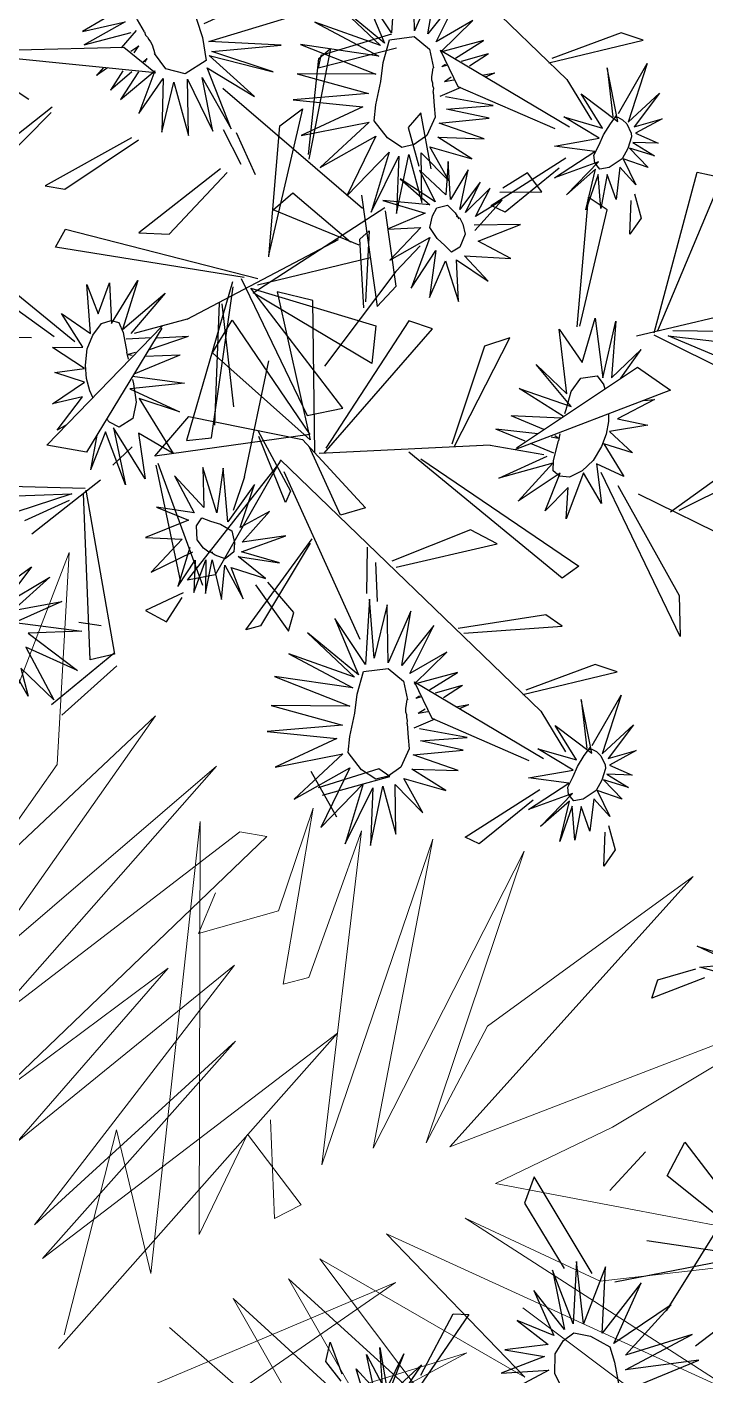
# Model space of a CAD drawing. Header units: millimetres. Extents: x -2729 to 15248, y -12439 to 5292.
# Drawn here: x 3927.7 to 3971.8, y -10907 to -10819.3 of the extents above; entities that cross this region are included whole.
import ezdxf

# ---------------------------------------------------------------- set-up
doc = ezdxf.new("R2010")
doc.units = ezdxf.units.MM

# ---------------------------------------------------------------- blocks, each defined once
blk = doc.blocks.new('geghhhhhhhhh')
at = {"color": 70, "linetype": 'Continuous', "lineweight": 0}
for p, q in [((341.783, 29.835), (334.697, 24.303)), ((334.697, 24.303), (343.18, 28.582)), ((343.18, 28.582), (337.092, 22.632)), ((343.38, 25.033), (338.09, 28.269)), ((338.09, 28.269), (341.683, 23.885)), ((337.092, 22.632), (345.276, 27.852)), ((341.683, 23.885), (336.992, 26.912)), ((336.992, 26.912), (340.186, 23.05)), ((340.186, 23.05), (335.296, 26.181)), ((335.296, 26.181), (339.388, 22.319)), ((339.986, 15.743), (346.473, 26.181)), ((333.3, 22.737), (327.412, 25.764)), ((345.875, 19.605), (346.374, 25.764)), ((339.388, 22.319), (332.901, 24.72)), ((332.901, 24.72), (337.591, 21.275)), ((337.591, 21.275), (326.613, 24.198)), ((326.613, 24.198), (335.396, 20.44)), ((347.372, 23.676), (339.986, 15.743)), ((342.881, 16.474), (347.372, 23.676)), ((344.976, 10.315), (344.178, 23.572)), ((344.178, 23.572), (345.875, 19.605)), ((347.771, 22.737), (342.881, 16.474)), ((343.28, 14.282), (347.771, 22.737)), ((342.082, 19.083), (342.98, 22.215)), ((342.98, 22.215), (344.976, 10.315)), ((331.204, 21.589), (324.018, 19.501)), ((335.396, 20.44), (331.204, 21.589)), ((340.885, 21.38), (340.186, 20.858)), ((341.483, 18.561), (340.885, 21.38)), ((340.186, 20.858), (342.082, 19.083)), ((348.669, 20.44), (343.28, 14.282)), ((345.176, 14.699), (348.669, 20.44)), ((324.018, 19.501), (334.697, 19.292)), ((334.697, 19.292), (331.603, 17.1)), ((338.19, 9.689), (339.787, 19.605)), ((339.787, 19.605), (340.286, 9.793)), ((342.98, 10.419), (349.467, 19.188)), ((349.467, 19.188), (345.176, 14.699)), ((335.495, 9.584), (338.39, 18.875)), ((338.39, 18.875), (338.19, 9.689)), ((326.513, 12.716), (336.194, 18.457)), ((336.194, 18.457), (330.505, 9.48)), ((336.893, 18.457), (335.495, 9.584)), ((335.695, 14.804), (336.893, 18.457)), ((331.603, 17.1), (326.513, 12.716)), ((350.066, 17.204), (343.779, 10.419)), ((344.777, 8.645), (350.066, 17.204)), ((350.765, 15.847), (344.777, 8.645)), ((346.773, 7.497), (350.765, 15.847)), ((330.505, 9.48), (335.695, 14.804)), ((341.084, 14.282), (341.783, 14.595)), ((341.783, 14.595), (341.783, 9.376)), ((340.286, 9.793), (341.084, 14.282)), ((351.663, 14.177), (349.368, 9.376)), ((351.663, 13.968), (346.773, 7.497)), ((342.282, 12.507), (344.477, 13.551)), ((344.477, 13.551), (344.178, 12.298)), ((350.066, 3.217), (352.162, 13.655)), ((341.783, 9.376), (342.282, 12.507)), ((343.779, 10.419), (342.98, 10.419)), ((349.368, 9.376), (350.066, 3.217))]:
    blk.add_line(p, q, dxfattribs=at)
blk = doc.blocks.new('styrtys')
at = {"color": 86, "linetype": 'Continuous'}
for p, q in [((-12.758, -10.355), (-19.706, -4.768)), ((7.793, -5.923), (9.053, -4.884)), ((10.312, -5.114), (8.279, -5.954)), ((9.053, -4.884), (10.312, -5.114)), ((-23.083, -5.849), (-22.775, -15.758)), ((-22.444, -16.632), (-22.072, -5.279)), ((-12.401, -5.47), (-12.605, -13.181)), ((-19.525, -6.814), (-12.415, -10.806)), ((-5.335, -6.849), (-12.88, -15.984)), ((-7.728, -8.021), (-5.335, -6.849)), ((-12.56, -14.657), (-7.728, -8.021)), ((2.389, -14.57), (-1.523, -9.606)), ((-1.523, -9.606), (-1.361, -11.122)), ((-22.775, -15.758), (-24.622, -10.075)), ((2.876, -13.058), (4.598, -10.482)), ((-1.361, -11.122), (2.043, -14.501)), ((12.381, -14.081), (7.537, -10.978)), ((8.336, -11.079), (12.401, -13.07)), ((4.592, -21.303), (5.607, -11.591)), ((-25.373, -13.148), (-21.883, -17.626)), ((-24.497, -12.685), (-23.193, -15.613)), ((2.876, -13.058), (-4.87, -35.285)), ((6.119, -12.384), (6.268, -19.263)), ((12.401, -13.07), (12.381, -14.081)), ((-20.072, -16.714), (-19.609, -14.136)), ((-19.609, -14.136), (-11.892, -21.671)), ((-8.752, -27.018), (-6.726, -14.758)), ((-6.726, -14.758), (-5.565, -15.419)), ((-2.734, -14.107), (-2.953, -15.38)), ((0.372, -19.734), (-2.734, -14.107)), ((-5.565, -15.419), (-8.826, -27.91)), ((-2.953, -15.38), (0.243, -20.194)), ((-33.585, -16.896), (-22.76, -16.521)), ((-33.23, -18.493), (-33.585, -16.896)), ((-22.551, -16.668), (-33.23, -18.493)), ((-12.017, -21.654), (-20.072, -16.714)), ((6.268, -19.263), (4.592, -21.303)), ((-30.238, -21.601), (-28.979, -20.561)), ((-27.719, -20.791), (-29.753, -21.631)), ((-28.979, -20.561), (-27.719, -20.791)), ((-5.821, -20.187), (-5.921, -22.159)), ((-1.684, -25.514), (-5.821, -20.187)), ((-28.774, -24.246), (-20.822, -21.391)), ((-20.933, -21.236), (-28.557, -22.796)), ((-28.557, -22.796), (-28.774, -24.246)), ((-5.921, -22.159), (-1.925, -25.943)), ((12.686, -25.009), (14.676, -22.24)), ((-11.446, -23.297), (-6.297, -33.172)), ((-39.554, -25.284), (-39.393, -26.8)), ((-35.643, -30.247), (-39.554, -25.284)), ((-10.384, -25.384), (-18.342, -25.047)), ((-18.342, -25.047), (-17.155, -26.319)), ((-35.156, -28.736), (-33.433, -26.16)), ((-17.155, -26.319), (-10.467, -25.582)), ((3.569, -25.68), (-4.275, -34.734)), ((-1.403, -26.871), (0.869, -25.712)), ((-39.393, -26.8), (-35.989, -30.179)), ((-25.651, -29.759), (-30.494, -26.655)), ((-29.695, -26.757), (-25.63, -28.747)), ((-27.824, -27.147), (-28.553, -28.513)), ((-26.667, -29.608), (-27.824, -27.147)), ((-2.068, -27.782), (0.671, -26.56)), ((-33.439, -36.98), (-32.424, -27.269)), ((-31.912, -28.061), (-31.763, -34.94)), ((-35.156, -28.736), (-42.901, -50.963)), ((-28.553, -28.513), (-26.98, -29.537)), ((-25.63, -28.747), (-25.651, -29.759)), ((-6.676, -34.525), (-4.351, -28.941)), ((-4.351, -28.941), (-3.252, -30.221)), ((-6.462, -32.885), (-16.76, -29.863)), ((-16.76, -29.863), (-16.59, -31.487)), ((-3.252, -30.221), (-6.457, -33.948)), ((3.784, -30.334), (2.692, -32.7)), ((3.181, -33.345), (5.035, -30.144)), ((5.035, -30.144), (3.784, -30.334)), ((-16.59, -31.487), (-6.789, -32.924)), ((6.124, -32.7), (-1.073, -31.266)), ((-0.755, -31.255), (5.472, -31.945)), ((5.472, -31.945), (6.124, -32.7)), ((-18.3, -33.173), (-22.452, -35.869)), ((-16.563, -33.747), (-18.3, -33.173)), ((-15.394, -33.298), (-13.059, -32.511)), ((-14.204, -41.716), (-15.394, -33.298)), ((-9.628, -32.997), (-14.204, -41.716)), ((-13.059, -32.511), (-14.004, -41.447)), ((-8.227, -34.924), (-9.628, -32.997)), ((-22.727, -37.705), (-16.563, -33.747)), ((-19.15, -33.61), (-11.608, -35.235)), ((-6.231, -33.453), (-15.162, -37.707)), ((-14.706, -40.046), (-6.875, -34.076)), ((-6.875, -34.076), (-9.353, -42.21)), ((-6.003, -37.418), (-3.301, -33.847)), ((-2.5, -33.817), (-5.673, -37.2)), ((-3.301, -33.847), (-2.5, -33.817)), ((-31.763, -34.94), (-33.439, -36.98)), ((-26.169, -34.318), (-29.202, -36.436)), ((-20.82, -36.291), (-16.516, -34.565)), ((-16.125, -34.507), (-20.082, -36.602)), ((-14.524, -42.553), (-8.227, -34.924)), ((-11.802, -41.936), (-7.17, -34.236)), ((-7.17, -34.236), (-1.66, -42.813)), ((-4.94, -41.881), (-6.676, -34.525)), ((-27.988, -36.792), (-25.998, -35.109)), ((-19.255, -35.46), (-14.574, -41.394)), ((-4.839, -35.256), (3.69, -36.013)), ((4.77, -37.485), (-4.73, -35.247)), ((-29.202, -36.436), (-27.988, -36.792)), ((-14.004, -41.447), (-22.622, -36.001)), ((-20.082, -36.602), (-20.82, -36.291)), ((-19.706, -36.478), (-19.454, -42.521)), ((4.666, -36.457), (-1.335, -42.404)), ((3.69, -36.013), (4.77, -37.485)), ((-25.254, -48.823), (-21.97, -37.302)), ((-20.99, -41.825), (-19.661, -37.093)), ((-15.162, -37.707), (-14.706, -40.046)), ((-2.882, -36.953), (-10.404, -38.667)), ((5.622, -37.404), (7.711, -39.145)), ((7.795, -37.599), (5.936, -37.336)), ((7.711, -39.145), (7.795, -37.599)), ((-10.638, -44.638), (-19.478, -37.864)), ((-1.169, -42.498), (5.082, -37.862)), ((16.168, -41.24), (11.762, -39.337)), ((-33.053, -40.327), (-29.863, -43.914)), ((-29.054, -43.728), (-32.381, -39.647)), ((-4.305, -39.958), (-13.795, -42.798)), ((-6.741, -39.487), (-12.491, -42.981)), ((-12.483, -43.196), (-5.128, -40.139)), ((-3.465, -41.359), (-4.305, -39.958)), ((2.227, -45.954), (11.136, -39.788)), ((11.107, -39.847), (15.846, -42.14)), ((11.136, -39.788), (12.132, -41.085)), ((12.132, -41.085), (2.48, -46)), ((-30.536, -43.54), (-23.407, -41.799)), ((-23.69, -41.943), (-29.626, -43.949)), ((-26.199, -43.548), (-16.643, -41.562)), ((-16.547, -41.508), (-24.598, -44.425)), ((-19.454, -42.521), (-20.99, -41.825)), ((-12.64, -54.264), (-14.963, -41.564)), ((-14.074, -42.971), (-3.465, -41.359)), ((-9.353, -42.21), (-11.802, -41.936)), ((-1.66, -42.813), (-4.94, -41.881)), ((10.214, -42.779), (9.798, -41.373)), ((-14.652, -42.405), (-11.309, -54.372)), ((-29.626, -43.949), (-30.536, -43.54)), ((-29.863, -43.914), (-29.054, -43.728)), ((-24.598, -44.425), (-26.199, -43.548)), ((-21.033, -44.536), (-22.999, -46.801)), ((0.004, -45.056), (-1.609, -44.404)), ((6.272, -47.952), (1.218, -45.368)), ((-21.251, -45.643), (-22.821, -47.653)), ((-15.165, -48.004), (-20.385, -46.264)), ((2.146, -46.032), (6.606, -56.479)), ((-40.475, -47.281), (-42.222, -55.602)), ((-37.886, -46.672), (-33.147, -48.965)), ((-20.423, -46.754), (-14.422, -49.834)), ((2.816, -46.685), (6.891, -51.055)), ((7.281, -55.536), (2.816, -46.685)), ((5.674, -48.742), (3.255, -46.64)), ((-44.686, -55.546), (-40.755, -47.466)), ((-40.755, -47.466), (-34.506, -55.521)), ((-37.856, -54.883), (-40.236, -47.71)), ((-14.422, -49.834), (-15.165, -48.004)), ((-9.227, -62.128), (-6.249, -50.661)), ((-42.87, -50.933), (-34.342, -51.691)), ((-14.99, -55.403), (-19.922, -52.39)), ((-5.978, -51.999), (-7.553, -60.055)), ((-24.989, -55.78), (-24.332, -53.223)), ((-24.332, -53.223), (-21.148, -62.454)), ((-19.844, -52.862), (-14.652, -56.649)), ((-2.24, -60.392), (-5.314, -53.317)), ((-11.309, -54.372), (-12.64, -54.264)), ((-42.222, -55.602), (-44.686, -55.546)), ((-21.947, -61.952), (-24.989, -55.78)), ((-14.652, -56.649), (-14.99, -55.403)), ((-39.692, -58.491), (-42.972, -57.558)), ((-34.347, -57.092), (-38.261, -63.283)), ((-19.49, -58.394), (-13.848, -61.24)), ((-14.634, -59.934), (-19.147, -58.31)), ((-36.444, -63.071), (-33.82, -58.873)), ((-19.293, -59.97), (-19.765, -63.032)), ((-38.261, -63.283), (-36.444, -63.071)), ((-27.931, -63.984), (-28.34, -63.059)), ((-28.34, -63.059), (-22.638, -63.825)), ((-23.405, -64.07), (-27.931, -63.984)), ((-22.675, -70.312), (-21.188, -68.692)), ((-20.735, -68.515), (-21.437, -69.989)), ((-21.437, -69.989), (-22.675, -70.312))]:
    blk.add_line(p, q, dxfattribs=at)
at = {"color": 50, "linetype": 'Continuous'}
for p, q in [((4.16, -5.906), (4.806, -7.429)), ((4.189, -7.527), (4.16, -5.906)), ((4.806, -7.429), (4.997, -5.801)), ((4.997, -5.801), (5.224, -7.477)), ((5.224, -7.477), (5.861, -5.845)), ((5.861, -5.845), (6.034, -7.556)), ((6.034, -7.556), (7.221, -6.102)), ((7.221, -6.102), (6.617, -7.531)), ((2.603, -6.349), (4.189, -7.527)), ((3.852, -7.786), (2.603, -6.349)), ((6.617, -7.531), (8.636, -6.87)), ((8.636, -6.87), (7.397, -8.065)), ((1.168, -7.207), (3.852, -7.786)), ((3.735, -8.269), (1.168, -7.207)), ((3.875, -8.298), (4.291, -7.792)), ((4.291, -7.792), (4.501, -7.675)), ((4.501, -7.675), (5.296, -7.563)), ((5.296, -7.563), (6.055, -7.615)), ((6.055, -7.615), (6.917, -8.153)), ((7.397, -8.065), (9.58, -7.523)), ((9.58, -7.523), (7.643, -8.611)), ((-0.256, -8.74), (3.735, -8.269)), ((3.497, -9.074), (-0.256, -8.74)), ((3.727, -9.006), (3.748, -8.651)), ((3.748, -8.651), (3.875, -8.298)), ((6.917, -8.153), (7.281, -8.659)), ((7.281, -8.659), (7.05, -9.131)), ((10.061, -8.373), (7.405, -8.902)), ((7.643, -8.611), (10.061, -8.373)), ((3.97, -8.896), (1.086, -10.975)), ((1.086, -10.975), (3.832, -9.31)), ((3.327, -11.81), (3.97, -8.896)), ((4.781, -9.62), (3.327, -11.81)), ((4.308, -9.273), (3.647, -9.133)), ((3.822, -9.18), (3.727, -9.006)), ((5.144, -9.37), (4.308, -9.273)), ((5.177, -12.201), (4.781, -9.62)), ((5.866, -9.364), (5.144, -9.37)), ((5.473, -9.536), (5.177, -12.201)), ((7.147, -11.957), (5.473, -9.536)), ((6.623, -9.386), (5.866, -9.364)), ((6.375, -9.435), (7.147, -11.957)), ((9.03, -11.105), (6.375, -9.435)), ((7.05, -9.131), (6.623, -9.386)), ((6.88, -8.932), (9.03, -11.105)), ((9.702, -9.934), (6.88, -8.932)), ((7.405, -8.902), (9.702, -9.934)), ((-18.633, -14.814), (-16.481, -16.483)), ((-18.291, -15.422), (-18.633, -14.814)), ((-16.926, -14.521), (-15.521, -16.61)), ((-16.481, -16.483), (-16.926, -14.521)), ((-15.521, -16.61), (-14.892, -14.676)), ((-14.892, -14.676), (-14.635, -16.622)), ((-14.635, -16.622), (-13.247, -14.528)), ((-13.247, -14.528), (-13.239, -16.504)), ((-13.239, -16.504), (-11.049, -15.124)), ((-11.049, -15.124), (-12.364, -17.011)), ((7.29, -16.577), (7.912, -19.353)), ((8.937, -19.397), (7.29, -16.577)), ((8.632, -16.309), (8.937, -19.397)), ((9.815, -19.097), (8.632, -16.309)), ((10.163, -16.504), (9.815, -19.097)), ((10.589, -19.309), (10.163, -16.504)), ((-18.972, -17.388), (-21.234, -16.973)), ((-18.745, -17.97), (-21.234, -16.973)), ((-16.523, -17.149), (-16.08, -16.946)), ((-16.08, -16.946), (-15.275, -16.743)), ((-15.275, -16.743), (-14.419, -16.686)), ((-14.419, -16.686), (-13.348, -16.785)), ((-13.348, -16.785), (-12.458, -17.159)), ((-12.458, -17.159), (-11.715, -17.737)), ((-12.364, -17.011), (-9.165, -16.793)), ((-9.165, -16.793), (-11.081, -17.527)), ((-11.081, -17.527), (-9.068, -18.258)), ((4.928, -18.183), (4.438, -17.481)), ((4.94, -17.932), (4.438, -17.481)), ((6.431, -16.685), (7.217, -19.735)), ((7.912, -19.353), (6.431, -16.685)), ((12.099, -17.241), (10.589, -19.309)), ((11.188, -19.659), (12.099, -17.241)), ((-22.211, -19.247), (-18.745, -17.97)), ((-18.465, -18.856), (-18.124, -18.224)), ((-17.915, -18.036), (-18.124, -18.224)), ((-11.715, -17.737), (-11.512, -18.357)), ((-9.068, -18.258), (-11.713, -18.383)), ((-11.713, -18.383), (-8.908, -20.101)), ((-11.512, -18.357), (-11.652, -18.862)), ((4.669, -19.777), (3.476, -18.388)), ((4.723, -19.184), (3.476, -18.388)), ((14.089, -18.26), (11.188, -19.659)), ((11.614, -20.335), (14.089, -18.26)), ((-18.503, -18.476), (-22.211, -19.247)), ((-21.826, -20.539), (-18.503, -18.476)), ((-17.884, -19.749), (-18.465, -18.856)), ((-12.288, -19.133), (-13.569, -19.374)), ((-11.652, -18.862), (-12.288, -19.133)), ((-12.097, -19.088), (-9.753, -21.881)), ((-8.908, -20.101), (-12.097, -19.088)), ((4.661, -20.214), (2.856, -19.036)), ((2.856, -19.036), (4.721, -21.265)), ((6.232, -19.094), (7.343, -20.093)), ((-18.847, -20.106), (-21.826, -20.539)), ((-20.19, -22.368), (-18.847, -20.106)), ((-16.585, -20.162), (-20.19, -22.368)), ((-16.837, -19.96), (-17.884, -19.749)), ((-15.958, -19.559), (-17.479, -22.773)), ((-17.479, -22.773), (-16.585, -20.162)), ((-15.64, -19.786), (-16.837, -19.96)), ((-15.601, -23.122), (-15.958, -19.559)), ((-15.352, -19.744), (-15.64, -19.786)), ((-15.15, -19.732), (-15.601, -23.122)), ((-14.98, -19.836), (-13.762, -22.848)), ((-14.028, -19.488), (-13.569, -19.374)), ((-13.724, -19.458), (-13.776, -19.719)), ((-13.607, -19.914), (-13.724, -19.458)), ((-12.659, -20.974), (-12.727, -19.339)), ((-11.446, -23.297), (-12.372, -19.863)), ((-9.753, -21.881), (-12.363, -19.633)), ((5.904, -19.938), (6.354, -20.225)), ((5.999, -19.716), (6.354, -20.225)), ((15.445, -19.451), (11.614, -20.335)), ((11.986, -20.893), (15.445, -19.451)), ((-13.841, -20.535), (-13.762, -22.848)), ((-13.438, -20.782), (-12.559, -23.39)), ((1.948, -20.212), (4.214, -21.81)), ((4.721, -21.265), (1.948, -20.212)), ((5.295, -20.627), (5.529, -20.78)), ((5.299, -20.511), (5.529, -20.78)), ((10.846, -20.199), (10.692, -21.057)), ((13.794, -23.655), (10.846, -20.199)), ((16.048, -20.987), (11.986, -20.893)), ((12.017, -21.573), (16.048, -20.987)), ((-33.871, -21.583), (-33.225, -23.107)), ((-33.843, -23.205), (-33.871, -21.583)), ((-33.225, -23.107), (-33.035, -21.478)), ((-33.035, -21.478), (-32.807, -23.155)), ((-32.807, -23.155), (-32.17, -21.522)), ((-32.17, -21.522), (-31.997, -23.233)), ((-31.997, -23.233), (-30.81, -21.78)), ((-30.81, -21.78), (-31.414, -23.208)), ((-12.645, -21.332), (-12.559, -23.39)), ((0.735, -21.711), (3.97, -22.497)), ((4.214, -21.81), (0.735, -21.711)), ((10.692, -21.057), (13.467, -24.117)), ((15.755, -22.879), (12.017, -21.573)), ((-35.428, -22.027), (-33.843, -23.205)), ((-34.18, -23.463), (-35.428, -22.027)), ((-31.414, -23.208), (-29.395, -22.547)), ((-29.395, -22.547), (-30.634, -23.743)), ((3.97, -22.497), (0.507, -23.448)), ((11.442, -22.791), (15.755, -22.879)), ((14.795, -25.232), (11.442, -22.791)), ((-36.864, -22.885), (-34.18, -23.463)), ((-34.297, -23.946), (-36.864, -22.885)), ((-34.156, -23.976), (-33.741, -23.469)), ((-33.741, -23.469), (-33.531, -23.352)), ((-33.531, -23.352), (-32.736, -23.24)), ((-32.736, -23.24), (-31.976, -23.292)), ((-31.976, -23.292), (-31.114, -23.83)), ((-30.634, -23.743), (-28.451, -23.2)), ((-28.451, -23.2), (-30.389, -24.288)), ((0.507, -23.448), (4.171, -23.382)), ((4.171, -23.382), (0.772, -25.024)), ((10.789, -23.578), (14.795, -25.232)), ((13.433, -27.221), (10.789, -23.578)), ((-38.288, -24.417), (-34.297, -23.946)), ((-34.535, -24.751), (-38.288, -24.417)), ((-34.304, -24.683), (-34.283, -24.328)), ((-34.283, -24.328), (-34.156, -23.976)), ((-31.114, -23.83), (-30.75, -24.337)), ((-30.75, -24.337), (-30.982, -24.809)), ((-27.971, -24.05), (-30.626, -24.579)), ((-30.389, -24.288), (-27.971, -24.05)), ((0.772, -25.024), (4.278, -24.342)), ((4.278, -24.342), (0.92, -26.227)), ((7.782, -24.48), (9.89, -29.133)), ((8.08, -29.737), (7.782, -24.48)), ((9.116, -24.39), (11.546, -28.663)), ((9.89, -29.133), (9.116, -24.39)), ((10.058, -24.358), (13.433, -27.221)), ((11.546, -28.663), (10.058, -24.358)), ((-34.061, -24.573), (-36.945, -26.653)), ((-36.945, -26.653), (-34.2, -24.988)), ((-34.704, -27.487), (-34.061, -24.573)), ((-33.25, -25.297), (-34.704, -27.487)), ((-33.723, -24.951), (-34.384, -24.81)), ((-34.21, -24.857), (-34.304, -24.683)), ((-32.888, -25.047), (-33.723, -24.951)), ((-32.855, -27.879), (-33.25, -25.297)), ((-32.165, -25.041), (-32.888, -25.047)), ((-32.558, -25.213), (-32.855, -27.879)), ((-30.884, -27.635), (-32.558, -25.213)), ((-31.408, -25.063), (-32.165, -25.041)), ((-31.656, -25.113), (-30.884, -27.635)), ((-29.001, -26.783), (-31.656, -25.113)), ((-30.982, -24.809), (-31.408, -25.063)), ((-31.151, -24.61), (-29.001, -26.783)), ((-28.329, -25.611), (-31.151, -24.61)), ((-30.626, -24.579), (-28.329, -25.611)), ((0.92, -26.227), (4.897, -24.676)), ((4.897, -24.676), (3.016, -27.756)), ((3.016, -27.756), (5.698, -24.805)), ((5.698, -24.805), (4.615, -28.969)), ((4.615, -28.969), (5.954, -24.99)), ((5.954, -24.99), (6.359, -29.502)), ((6.359, -29.502), (6.62, -24.788)), ((6.62, -24.788), (8.08, -29.737)), ((-23.055, -27.159), (-23.188, -29.557)), ((-21.948, -29.965), (-23.055, -27.159)), ((-25.323, -27.526), (-24.014, -30.235)), ((-23.188, -29.557), (-25.323, -27.526)), ((-21.088, -27.879), (-21.948, -29.965)), ((-21.479, -30.338), (-21.088, -27.879)), ((-26.254, -29.262), (-24.563, -30.386)), ((-23.721, -30.048), (-26.254, -29.262)), ((-19.073, -29.074), (-21.479, -30.338)), ((-21.134, -30.966), (-19.073, -29.074)), ((-26.647, -30.289), (-24.531, -31.08)), ((-24.563, -30.386), (-26.647, -30.289)), ((-24.542, -31.504), (-27.123, -32.086)), ((-26.719, -31.059), (-24.542, -31.504)), ((-24.531, -31.08), (-26.719, -31.059)), ((-21.475, -31.812), (-18.536, -30.901)), ((-18.536, -30.901), (-21.134, -30.966)), ((-31.601, -32.362), (-30.815, -35.412)), ((-30.119, -35.031), (-31.601, -32.362)), ((-30.741, -32.255), (-30.119, -35.031)), ((-29.094, -35.074), (-30.741, -32.255)), ((-29.4, -31.987), (-29.094, -35.074)), ((-28.217, -34.774), (-29.4, -31.987)), ((-27.869, -32.182), (-28.217, -34.774)), ((-27.442, -34.987), (-27.869, -32.182)), ((-27.123, -32.086), (-24.885, -32.322)), ((-24.885, -32.322), (-27.079, -33.501)), ((-22.079, -32.527), (-18.574, -32.241)), ((-18.574, -32.241), (-21.475, -31.812)), ((-33.103, -33.86), (-33.593, -33.158)), ((-33.091, -33.61), (-33.593, -33.158)), ((-25.933, -32.919), (-27.442, -34.987)), ((-27.079, -33.501), (-25.04, -32.729)), ((-26.844, -35.336), (-25.933, -32.919)), ((-25.04, -32.729), (-25.767, -34.969)), ((-25.767, -34.969), (-24.324, -33.179)), ((-24.324, -33.179), (-24.742, -35.872)), ((-22.435, -33.319), (-19.648, -34.262)), ((-21.418, -35.245), (-22.435, -33.319)), ((-19.648, -34.262), (-22.079, -32.527)), ((-19.15, -33.61), (-21.327, -32.864)), ((-0.531, -32.894), (1.031, -35.308)), ((1.622, -35.084), (-0.531, -32.894)), ((1.231, -32.54), (1.622, -35.084)), ((1.99, -35.157), (1.231, -32.54)), ((2.542, -32.925), (1.99, -35.157)), ((2.829, -35.262), (2.542, -32.925)), ((-33.363, -35.455), (-34.556, -34.065)), ((-33.308, -34.861), (-34.556, -34.065)), ((-23.942, -33.938), (-26.844, -35.336)), ((-26.418, -36.013), (-23.942, -33.938)), ((-24.742, -35.872), (-24.021, -33.401)), ((-24.021, -33.401), (-22.995, -36.296)), ((-23.391, -33.447), (-21.418, -35.245)), ((-22.995, -36.296), (-23.391, -33.447)), ((4.35, -33.701), (2.829, -35.262)), ((2.861, -35.697), (4.35, -33.701)), ((-33.37, -35.891), (-35.175, -34.714)), ((-35.175, -34.714), (-33.311, -36.943)), ((-31.799, -34.772), (-30.688, -35.771)), ((-1.517, -34.512), (0.219, -35.829)), ((1.031, -35.308), (-1.517, -34.512)), ((4.988, -34.965), (2.861, -35.697)), ((2.895, -36.583), (4.988, -34.965)), ((-36.084, -35.889), (-33.818, -37.487)), ((-33.311, -36.943), (-36.084, -35.889)), ((-32.127, -35.615), (-31.678, -35.902)), ((-32.032, -35.394), (-31.678, -35.902)), ((-22.586, -35.129), (-26.418, -36.013)), ((-26.045, -36.57), (-22.586, -35.129)), ((0.219, -35.829), (-2.706, -36.151)), ((-32.737, -36.304), (-32.502, -36.457)), ((-32.733, -36.189), (-32.502, -36.457)), ((-21.984, -36.665), (-26.045, -36.57)), ((-26.014, -37.25), (-21.984, -36.665)), ((-2.882, -36.953), (-0.593, -36.708)), ((0.231, -36.697), (-2.825, -38.436)), ((-2.706, -36.151), (0.231, -36.697)), ((5.057, -36.067), (2.895, -36.583)), ((3.065, -36.972), (5.057, -36.067)), ((5.316, -36.795), (3.065, -36.972)), ((3.386, -37.587), (5.316, -36.795)), ((-37.297, -37.389), (-34.061, -38.175)), ((-33.818, -37.487), (-37.297, -37.389)), ((-22.276, -38.557), (-26.014, -37.25)), ((-2.825, -38.436), (-0.014, -37.6)), ((-0.014, -37.6), (-2.294, -39.667)), ((5.394, -37.891), (3.386, -37.587)), ((-34.061, -38.175), (-37.525, -39.126)), ((-26.59, -38.468), (-22.276, -38.557)), ((-23.236, -40.91), (-26.59, -38.468)), ((-2.294, -39.667), (0.034, -38.51)), ((0.034, -38.51), (-1.035, -41.097)), ((2.766, -38.249), (5.394, -37.891)), ((5.284, -39.859), (2.953, -37.956)), ((-37.525, -39.126), (-33.86, -39.06)), ((-33.86, -39.06), (-37.26, -40.701)), ((-27.243, -39.256), (-23.236, -40.91)), ((-24.598, -42.898), (-27.243, -39.256)), ((-1.035, -41.097), (0.612, -38.934)), ((0.612, -38.934), (1.296, -41.328)), ((1.194, -39.074), (3.384, -41.149)), ((1.296, -41.328), (1.194, -39.074)), ((2.491, -38.92), (5.284, -39.859)), ((3.384, -41.149), (2.491, -38.92)), ((-30.249, -40.158), (-28.141, -44.81)), ((-29.951, -45.415), (-30.249, -40.158)), ((-28.915, -40.068), (-26.486, -44.341)), ((-28.141, -44.81), (-28.915, -40.068)), ((-27.973, -40.035), (-24.598, -42.898)), ((-26.486, -44.341), (-27.973, -40.035)), ((-37.111, -41.904), (-33.134, -40.354)), ((-33.134, -40.354), (-35.015, -43.433)), ((-35.015, -43.433), (-32.333, -40.483)), ((-32.333, -40.483), (-33.416, -44.646)), ((-33.416, -44.646), (-32.077, -40.668)), ((-32.077, -40.668), (-31.672, -45.18)), ((-31.672, -45.18), (-31.411, -40.466)), ((-31.411, -40.466), (-29.951, -45.415)), ((-4.656, -45.308), (-2.321, -41.786)), ((-2.321, -41.786), (-2.582, -44.404)), ((12.245, -45.459), (13.098, -41.549)), ((13.098, -41.549), (13.128, -45.227)), ((-4.969, -46.12), (-4.949, -42.564)), ((-4.949, -42.564), (-4.656, -45.308)), ((-2.582, -44.404), (-0.065, -42.753)), ((-0.065, -42.753), (-2.205, -46.027)), ((10.67, -42.354), (12.245, -45.459)), ((11.983, -46.543), (10.67, -42.354)), ((13.128, -45.227), (15.481, -42.133)), ((15.481, -42.133), (14.504, -44.947)), ((-5.775, -46.304), (-6.799, -43.042)), ((-6.799, -43.042), (-4.969, -46.12)), ((-2.205, -46.027), (0.829, -43.761)), ((0.829, -43.761), (-1.772, -46.383)), ((15.962, -43.743), (14.179, -46.25)), ((14.504, -44.947), (15.962, -43.743)), ((-10.638, -44.638), (-8.348, -47.36)), ((-7.77, -46.076), (-9.669, -44.084)), ((-8.722, -45.914), (-9.669, -44.084)), ((-7.3, -46.13), (-8.349, -44.067)), ((-5.973, -46.282), (-8.349, -44.067)), ((9.451, -44.346), (11.983, -46.543)), ((11.321, -46.985), (9.451, -44.346)), ((-5.354, -46.048), (-4.343, -45.385)), ((-4.343, -45.385), (-3.304, -45.134)), ((-3.304, -45.134), (-2.4, -45.698)), ((-27.592, -46.284), (-27.125, -50.456)), ((-26.815, -50.516), (-27.592, -46.284)), ((0.631, -49.493), (-9.547, -45.924)), ((-9.426, -45.887), (-0.039, -46.96)), ((-8.557, -46.231), (-7.805, -47.685)), ((-5.597, -46.209), (-5.354, -46.048)), ((-2.552, -46.673), (-2.442, -46.414)), ((-2.4, -45.698), (-2.442, -46.414)), ((-1.772, -46.383), (0.905, -46.235)), ((-1.32, -46.814), (0.905, -46.235)), ((8.355, -45.715), (11.321, -46.985)), ((11.273, -47.74), (8.355, -45.715)), ((-27.642, -50.92), (-31.057, -47.052)), ((-29.398, -46.538), (-27.642, -50.92)), ((-27.125, -50.456), (-29.398, -46.538)), ((-25.63, -46.708), (-26.815, -50.516)), ((-26.034, -50.294), (-25.63, -46.708)), ((-23.084, -47.208), (-26.034, -50.294)), ((-25.332, -50.335), (-23.084, -47.208)), ((-11.575, -46.637), (-8.259, -47.572)), ((-8.27, -48.178), (-11.575, -46.637)), ((-8.115, -48.057), (-7.056, -47.297)), ((-7.25, -46.792), (-6.951, -47.155)), ((-6.689, -47), (-7.056, -47.297)), ((-6.951, -47.155), (-7.014, -46.897)), ((-0.039, -46.96), (0.631, -49.493)), ((8.236, -47.086), (11.273, -47.74)), ((11.089, -48.698), (8.236, -47.086)), ((-22.442, -48.236), (-25.332, -50.335)), ((-24.829, -51.16), (-22.442, -48.236)), ((-11.588, -48.607), (-8.27, -48.178)), ((-8.578, -48.571), (-8.115, -48.057)), ((-3.439, -48.066), (-3.755, -48.437)), ((-28.566, -51.691), (-32.442, -48.364)), ((-32.442, -48.364), (-29.736, -52.336)), ((-8.32, -48.98), (-11.588, -48.607)), ((-10.665, -50.211), (-8.32, -48.98)), ((-8.491, -49.088), (-8.578, -48.571)), ((-8.046, -49.564), (-8.491, -49.088)), ((-4.398, -48.961), (-5.15, -49.374)), ((-3.755, -48.437), (-4.398, -48.961)), ((-1.964, -50.278), (-4.12, -48.977)), ((-4.12, -48.977), (-3.872, -50.997)), ((-3.196, -48.687), (-1.964, -50.278)), ((-0.541, -49.29), (-3.196, -48.687)), ((-1.107, -48.884), (-0.541, -49.29)), ((-33.744, -49.49), (-30.577, -52.763)), ((-29.736, -52.336), (-33.744, -49.49)), ((-21.535, -49.552), (-24.829, -51.16)), ((-24.273, -51.878), (-21.535, -49.552)), ((-7.15, -49.948), (-9.958, -51.497)), ((-7.128, -49.774), (-8.046, -49.564)), ((-7.545, -52.214), (-7.15, -49.948)), ((-6.163, -49.737), (-7.128, -49.774)), ((-5.15, -49.374), (-6.163, -49.737)), ((-4.928, -49.341), (-5.301, -51.826)), ((-3.872, -50.997), (-4.928, -49.341)), ((-8.531, -50.023), (-10.665, -50.211)), ((-9.958, -51.497), (-8.531, -50.023)), ((-6.143, -50.038), (-7.545, -52.214)), ((-5.301, -51.826), (-6.143, -50.038)), ((-34.845, -51.595), (-30.909, -53.779)), ((-30.577, -52.763), (-34.845, -51.595)), ((-21.008, -51.223), (-24.273, -51.878)), ((-24.203, -52.603), (-21.008, -51.223)), ((-21.474, -53.094), (-24.203, -52.603)), ((-24.433, -53.311), (-21.474, -53.094)), ((-21.801, -54.544), (-24.433, -53.311)), ((-30.909, -53.779), (-35.239, -53.972)), ((-35.239, -53.972), (-31.168, -54.768)), ((-24.683, -54.132), (-24.96, -54.092)), ((-24.638, -54.238), (-24.96, -54.092)), ((-23.934, -54.239), (-21.801, -54.544)), ((-31.168, -54.768), (-35.115, -56.511)), ((-24.944, -55.014), (-25.473, -54.944)), ((-24.936, -55.255), (-25.473, -54.944)), ((-23.757, -54.638), (-22.088, -55.393)), ((-23.555, -55.199), (-22.088, -55.393)), ((-35.115, -56.511), (-31.176, -56.115)), ((-31.176, -56.115), (-34.581, -58.349)), ((-24.885, -55.917), (-26.314, -55.481)), ((-24.047, -58.185), (-26.048, -55.753)), ((-34.581, -58.349), (-30.86, -56.719)), ((-30.86, -56.719), (-33.386, -59.487)), ((-27.465, -56.786), (-24.781, -58.646)), ((-25.883, -59.455), (-27.465, -56.786)), ((-26.517, -56.392), (-24.047, -58.185)), ((-24.781, -58.646), (-26.517, -56.392)), ((-23.318, -56.193), (-22.577, -56.622)), ((-23.223, -56.425), (-22.577, -56.622)), ((-33.386, -59.487), (-30.287, -57.067)), ((-30.287, -57.067), (-31.654, -59.993)), ((-31.654, -59.993), (-29.615, -57.5)), ((-29.615, -57.5), (-29.419, -60.076)), ((-29.419, -60.076), (-28.925, -57.563)), ((-28.925, -57.563), (-27.353, -59.925)), ((-28.133, -57.429), (-25.883, -59.455)), ((-27.353, -59.925), (-28.133, -57.429)), ((-24.045, -64.34), (-20.933, -64.732)), ((-21.179, -65.401), (-24.045, -64.34)), ((-24.16, -65.686), (-21.179, -65.401)), ((-21.642, -65.651), (-24.16, -65.686)), ((-23.825, -67.252), (-21.642, -65.651)), ((-21.734, -66.015), (-23.825, -67.252)), ((-23.03, -67.82), (-21.734, -66.015)), ((-21.281, -66.406), (-23.03, -67.82)), ((-21.899, -68.013), (-21.281, -66.406)), ((-20.348, -66.561), (-21.899, -68.013))]:
    blk.add_line(p, q, dxfattribs=at)
for points in [[(7.267, -20.608), (8.044, -20.164), (8.698, -19.811), (9.996, -19.791), (10.881, -20.307), (11.402, -20.953), (11.227, -22.055), (10.578, -23.316), (9.581, -23.656), (8.065, -23.995), (6.876, -24.37), (5.368, -24.608), (4.515, -23.242), (4.839, -21.986), (5.837, -21.243)], [(7.267, -20.608), (7.049, -20.67), (6.902, -20.792), (6.751, -20.876), (6.606, -21.001), (6.404, -21.101), (6.128, -21.185), (5.842, -21.264), (5.837, -21.243)], [(-24.066, -31.549), (-24.033, -31.273), (-23.774, -30.926), (-23.234, -30.515), (-22.314, -30.485), (-21.792, -30.84), (-22.023, -31.404), (-22.215, -32.046), (-22.663, -32.791), (-23.43, -32.946), (-24.027, -32.91), (-24.466, -32.344), (-24.231, -31.684), (-23.975, -31.31)], [(-30.765, -36.285), (-29.988, -35.842), (-29.333, -35.489), (-28.035, -35.469), (-27.151, -35.985), (-26.63, -36.63), (-26.804, -37.733), (-27.453, -38.994), (-28.45, -39.333), (-29.967, -39.673), (-31.156, -40.047), (-32.664, -40.285), (-33.517, -38.919), (-33.192, -37.664), (-32.194, -36.921)], [(2.445, -36.744), (2.531, -37.008), (2.444, -37.432), (2.128, -38.032), (1.307, -38.448), (0.684, -38.347), (0.655, -37.738), (0.557, -37.075), (0.648, -36.211), (1.279, -35.746), (1.834, -35.527), (2.472, -35.854), (2.538, -36.551), (2.463, -36.999)], [(-30.765, -36.285), (-30.982, -36.347), (-31.13, -36.47), (-31.28, -36.553), (-31.425, -36.678), (-31.627, -36.778), (-31.903, -36.863), (-32.19, -36.942), (-32.194, -36.921)], [(-26.462, -54.983), (-26.979, -55.713), (-27.423, -56.31), (-28.591, -56.876), (-29.611, -56.782), (-30.356, -56.417), (-30.664, -55.344), (-30.608, -53.927), (-29.848, -53.198), (-28.617, -52.25), (-27.698, -51.408), (-26.431, -50.555), (-25.081, -51.432), (-24.845, -52.708), (-25.435, -53.803)], [(-26.462, -54.983), (-26.291, -54.835), (-26.209, -54.661), (-26.108, -54.522), (-26.03, -54.347), (-25.889, -54.171), (-25.674, -53.978), (-25.448, -53.786), (-25.435, -53.803)]]:
    blk.add_lwpolyline(points, dxfattribs=at)
blk = doc.blocks.new('aerysty')
at = {"color": 221, "linetype": 'Continuous'}
for p, q in [((-57.558, -51.309, 0.09), (-58.282, -53.538, 0.09)), ((-58.282, -53.538, 0.09), (-56.846, -51.756, 0.09)), ((-56.846, -51.756, 0.09), (-57.261, -54.436, 0.09)), ((-57.261, -54.436, 0.09), (-56.544, -51.977, 0.09))]:
    blk.add_line(p, q, dxfattribs=at)
at = {"color": 86, "linetype": 'Continuous'}
for p, q in [((-58.682, -52.89, 0.09), (-61.7, -54.998, 0.09)), ((-60.492, -55.352, 0.09), (-58.511, -53.678, 0.09)), ((-61.7, -54.998, 0.09), (-60.492, -55.352, 0.09))]:
    blk.add_line(p, q, dxfattribs=at)

msp = doc.modelspace()

# ---------------------------------------------------------------- block references
for p, rotation in [((3974.167, -10866.679, 0.448), 245.2375056738179), ((3999.955, -10956.79, 0.448), 243.2289203521622)]:
    msp.add_blockref('styrtys', p, dxfattribs=dict(rotation=rotation))
at = {"xscale": -1, "rotation": 236.1532349929076}
msp.add_blockref('aerysty', (4048.379, -10861.885, 0.246), dxfattribs=at)
at = {"color": 7, "linetype": 'Continuous', "lineweight": 0, "xscale": 2.227967417066542, "yscale": 2.227967417066542, "zscale": 2.227967417066542, "rotation": 170.339303286848}
msp.add_blockref('geghhhhhhhhh', (4700.492, -10977.32, 0.224), dxfattribs=at)

doc.saveas('drawing.dxf')
